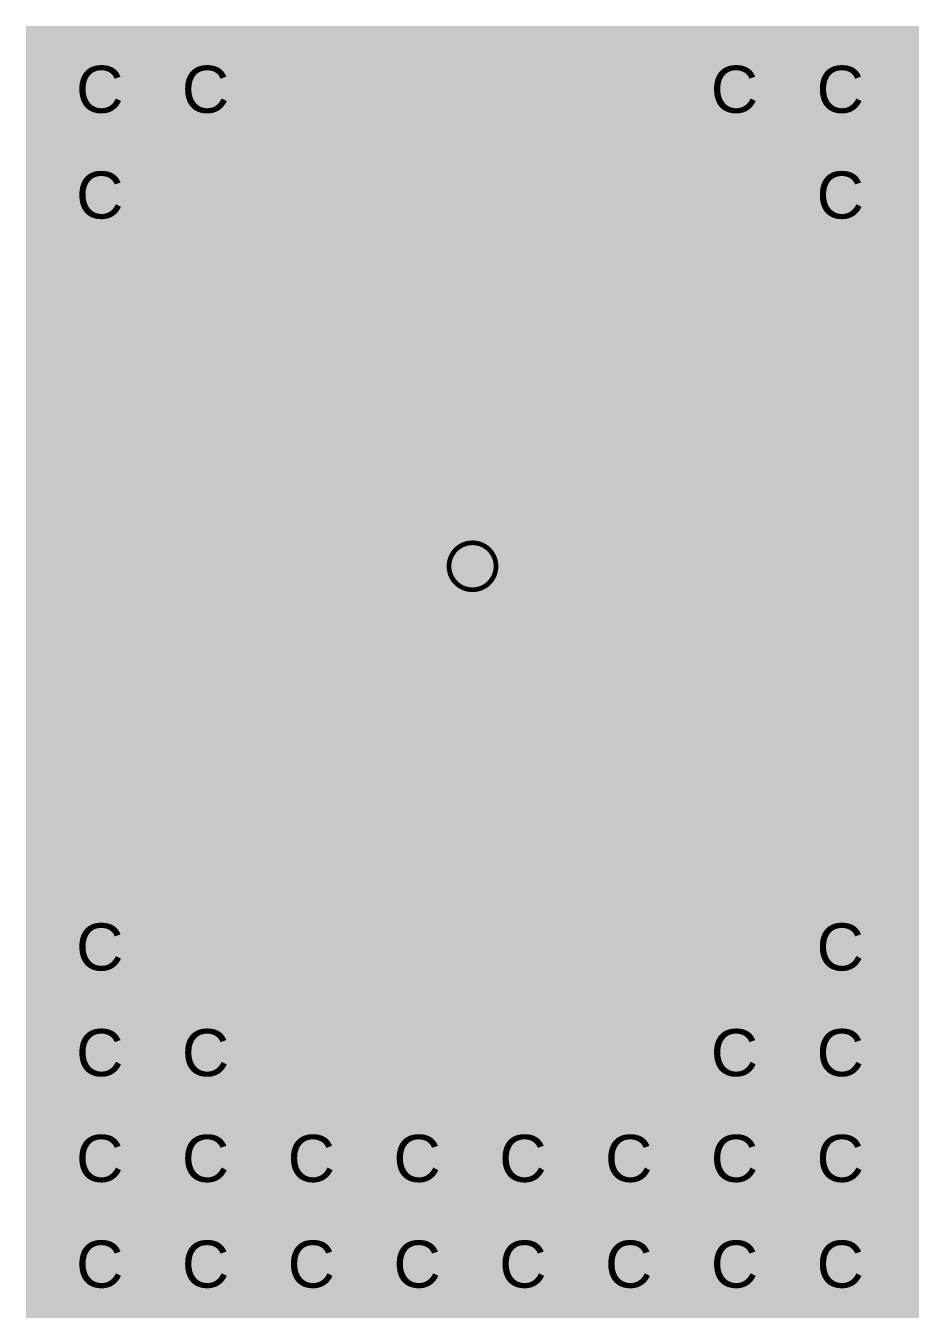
# Model space of a CAD drawing. Header units: millimetres. Extents: x -25 to 478, y -31 to 252.
# Drawn here: x 27.92 to 37.57, y 1.08 to 15.05 of the extents above; entities that cross this region are included whole.
import ezdxf

# ---------------------------------------------------------------- set-up
doc = ezdxf.new("R2010")
doc.units = ezdxf.units.MM
for name, color, linetype in [('DrillDrawing', 1, 'Continuous'), ('MultiLayer', 9, 'Continuous'), ('PadHoleLayer', 156, 'Continuous'), ('ViaHoleLayer', 16, 'Continuous')]:
    doc.layers.add(name, color=color, linetype=linetype)
doc.styles.add('Arial', font='', dxfattribs={"height": 0.2})
doc.styles.get('Arial').set_extended_font_data('Arial')

# ---------------------------------------------------------------- blocks, each defined once
blk = doc.blocks.new('CB35_36_CY_986')
at = {"layer": 'MultiLayer'}
blk.add_hatch(color=9, dxfattribs=at).paths.add_polyline_path([(-8.128, 4.826), (5.842, 4.826), (5.842, -4.826), (-8.128, -4.826)])
at = {"layer": 'PadHoleLayer'}
h = blk.add_hatch(color=156, dxfattribs=at)
edge = h.paths.add_edge_path()
edge.add_arc((0, 0), 2.388, 0, 360)
at = {"layer": 'ViaHoleLayer'}
h = blk.add_hatch(color=16, dxfattribs=at)
edge = h.paths.add_edge_path()
edge.add_arc((-7.493, 4.064), 0.203, 0, 360)
h = blk.add_hatch(color=16, dxfattribs=at)
edge = h.paths.add_edge_path()
edge.add_arc((-6.35, 4.064), 0.203, 0, 360)
h = blk.add_hatch(color=16, dxfattribs=at)
edge = h.paths.add_edge_path()
edge.add_arc((-5.207, 4.064), 0.203, 0, 360)
h = blk.add_hatch(color=16, dxfattribs=at)
edge = h.paths.add_edge_path()
edge.add_arc((-4.064, 4.064), 0.203, 0, 360)
h = blk.add_hatch(color=16, dxfattribs=at)
edge = h.paths.add_edge_path()
edge.add_arc((4.064, 4.064), 0.203, 0, 360)
h = blk.add_hatch(color=16, dxfattribs=at)
edge = h.paths.add_edge_path()
edge.add_arc((5.207, 4.064), 0.203, 0, 360)
h = blk.add_hatch(color=16, dxfattribs=at)
edge = h.paths.add_edge_path()
edge.add_arc((-7.493, 2.921), 0.203, 0, 360)
h = blk.add_hatch(color=16, dxfattribs=at)
edge = h.paths.add_edge_path()
edge.add_arc((-6.35, 2.921), 0.203, 0, 360)
h = blk.add_hatch(color=16, dxfattribs=at)
edge = h.paths.add_edge_path()
edge.add_arc((-5.207, 2.921), 0.203, 0, 360)
h = blk.add_hatch(color=16, dxfattribs=at)
edge = h.paths.add_edge_path()
edge.add_arc((5.207, 2.921), 0.203, 0, 360)
h = blk.add_hatch(color=16, dxfattribs=at)
edge = h.paths.add_edge_path()
edge.add_arc((-7.493, 1.778), 0.203, 0, 360)
h = blk.add_hatch(color=16, dxfattribs=at)
edge = h.paths.add_edge_path()
edge.add_arc((-6.35, 1.778), 0.203, 0, 360)
h = blk.add_hatch(color=16, dxfattribs=at)
edge = h.paths.add_edge_path()
edge.add_arc((-7.493, 0.635), 0.203, 0, 360)
h = blk.add_hatch(color=16, dxfattribs=at)
edge = h.paths.add_edge_path()
edge.add_arc((-6.35, 0.635), 0.203, 0, 360)
h = blk.add_hatch(color=16, dxfattribs=at)
edge = h.paths.add_edge_path()
edge.add_arc((-7.493, -0.508), 0.203, 0, 360)
h = blk.add_hatch(color=16, dxfattribs=at)
edge = h.paths.add_edge_path()
edge.add_arc((-6.35, -0.508), 0.203, 0, 360)
h = blk.add_hatch(color=16, dxfattribs=at)
edge = h.paths.add_edge_path()
edge.add_arc((-7.493, -1.651), 0.203, 0, 360)
h = blk.add_hatch(color=16, dxfattribs=at)
edge = h.paths.add_edge_path()
edge.add_arc((-6.35, -1.651), 0.203, 0, 360)
h = blk.add_hatch(color=16, dxfattribs=at)
edge = h.paths.add_edge_path()
edge.add_arc((-7.493, -2.794), 0.203, 0, 360)
h = blk.add_hatch(color=16, dxfattribs=at)
edge = h.paths.add_edge_path()
edge.add_arc((-6.35, -2.794), 0.203, 0, 360)
h = blk.add_hatch(color=16, dxfattribs=at)
edge = h.paths.add_edge_path()
edge.add_arc((-5.207, -2.794), 0.203, 0, 360)
h = blk.add_hatch(color=16, dxfattribs=at)
edge = h.paths.add_edge_path()
edge.add_arc((5.207, -2.794), 0.203, 0, 360)
h = blk.add_hatch(color=16, dxfattribs=at)
edge = h.paths.add_edge_path()
edge.add_arc((-7.493, -3.937), 0.203, 0, 360)
h = blk.add_hatch(color=16, dxfattribs=at)
edge = h.paths.add_edge_path()
edge.add_arc((-6.35, -3.937), 0.203, 0, 360)
h = blk.add_hatch(color=16, dxfattribs=at)
edge = h.paths.add_edge_path()
edge.add_arc((-5.207, -3.937), 0.203, 0, 360)
h = blk.add_hatch(color=16, dxfattribs=at)
edge = h.paths.add_edge_path()
edge.add_arc((-4.064, -3.937), 0.203, 0, 360)
h = blk.add_hatch(color=16, dxfattribs=at)
edge = h.paths.add_edge_path()
edge.add_arc((4.064, -3.937), 0.203, 0, 360)
h = blk.add_hatch(color=16, dxfattribs=at)
edge = h.paths.add_edge_path()
edge.add_arc((5.207, -3.937), 0.203, 0, 360)

msp = doc.modelspace()

# ---------------------------------------------------------------- linework, layer by layer
at = {"layer": 'DrillDrawing'}
for points, const_width in [([(33.003, 9.209, 1), (32.495, 9.209, 1)], 0.0508), ([(32.482, 9.209, 1), (32.508, 9.209, 1)], 0.0254), ([(32.99, 9.209, 1), (33.016, 9.209, 1)], 0.0254)]:
    msp.add_lwpolyline(points, format="xyb", close=True, dxfattribs=dict(at, const_width=const_width))

# ---------------------------------------------------------------- block references
at = {"rotation": 90}
msp.add_blockref('CB35_36_CY_986', (32.749, 9.209), dxfattribs=at)

# ---------------------------------------------------------------- texts
at = {"layer": 'DrillDrawing', "style": 'Arial'}
for p in [(28.465, 14.111), (29.608, 14.111), (35.323, 14.111), (36.466, 14.111), (28.465, 12.968), (36.466, 12.968), (28.465, 4.84), (36.466, 4.84), (28.465, 3.697), (29.608, 3.697), (35.323, 3.697), (36.466, 3.697), (28.465, 2.554), (29.608, 2.554), (30.751, 2.554), (31.894, 2.554), (33.037, 2.554), (34.18, 2.554), (35.323, 2.554), (36.466, 2.554), (28.465, 1.411), (29.608, 1.411), (30.751, 1.411), (31.894, 1.411), (33.037, 1.411), (34.18, 1.411), (35.323, 1.411), (36.466, 1.411)]:
    msp.add_text('C', height=0.508, dxfattribs=at).set_placement(p)

doc.saveas('drawing.dxf')
